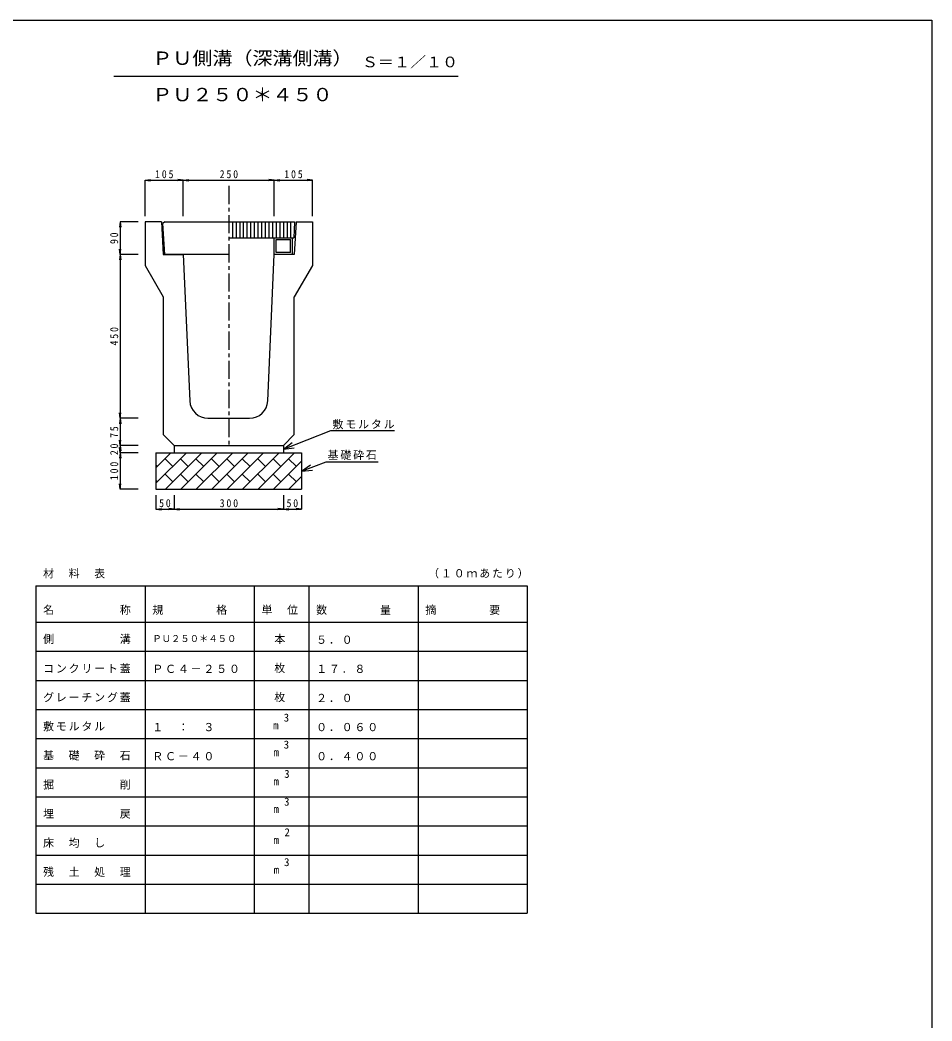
# Model space of a CAD drawing. Units: millimetres, scale not verified. Extents: x -4010 to 3990, y -2662 to 2838.
# Drawn here: x 1485 to 3990, y 88 to 2838 of the extents above; entities that cross this region are included whole.
import ezdxf
from ezdxf.enums import TextEntityAlignment as Align

# ---------------------------------------------------------------- set-up
doc = ezdxf.new("R2010")
doc.units = ezdxf.units.MM
doc.header["$LTSCALE"] = 10
doc.linetypes.add('CHAIN1', pattern=[8, 5, -1, 1, -1])
doc.layers.add('0-0', color=7, linetype='Continuous')
doc.styles.add('ＭＳ ゴシック', font='')
doc.styles.get('ＭＳ ゴシック').set_extended_font_data('MS Gothic')

msp = doc.modelspace()

# ---------------------------------------------------------------- linework, layer by layer
at = {"layer": '0-0'}
for p, q in [((1742.09, 2684.32), (2688.17, 2684.32)), ((1828.19, 2398.69), (1843.06, 2400.65)), ((1828.19, 2398.69), (1933.18, 2398.69)), ((1828.19, 2299.96), (1828.19, 2398.69)), ((1828.19, 2398.69), (1843.06, 2396.73)), ((1933.18, 2398.69), (1918.31, 2400.65)), ((1933.18, 2398.69), (1918.31, 2396.73)), ((1933.18, 2398.69), (1948.06, 2400.65)), ((1933.18, 2299.96), (1933.18, 2398.69)), ((1933.18, 2398.69), (2183.18, 2398.69)), ((1933.18, 2398.69), (1948.06, 2396.73)), ((2183.18, 2398.69), (2168.31, 2400.65)), ((2183.18, 2398.69), (2168.31, 2396.73)), ((2183.18, 2398.69), (2198.06, 2400.65)), ((2183.18, 2299.96), (2183.18, 2398.69)), ((2183.18, 2398.69), (2288.19, 2398.69)), ((2183.18, 2398.69), (2198.06, 2396.73)), ((2288.19, 2398.69), (2273.31, 2400.65)), ((2288.19, 2398.69), (2273.31, 2396.73)), ((2288.19, 2299.96), (2288.19, 2398.69)), ((1759.68, 2284.32), (1757.73, 2269.44)), ((1759.68, 2284.32), (1759.68, 2194.32)), ((1809.23, 2284.32), (1759.68, 2284.32)), ((1759.68, 2284.32), (1761.64, 2269.44)), ((1873.18, 2284.32), (1878.18, 2194.32)), ((1882.19, 2284.32), (1877.46, 2279.32)), ((2068.19, 2284.32), (2068.19, 2240.32)), ((2078.18, 2284.32), (2078.18, 2240.32)), ((2088.18, 2284.32), (2088.18, 2240.32)), ((2098.18, 2284.32), (2098.18, 2240.32)), ((2108.18, 2284.32), (2108.18, 2240.32)), ((2118.19, 2284.32), (2118.19, 2240.32)), ((2128.18, 2284.32), (2128.18, 2240.32)), ((2138.19, 2284.32), (2138.19, 2240.32)), ((2148.18, 2284.32), (2148.18, 2240.32)), ((2158.19, 2284.32), (2158.19, 2240.32)), ((2168.18, 2284.32), (2168.18, 2240.32)), ((2178.18, 2284.32), (2178.18, 2240.32)), ((2188.18, 2284.32), (2188.18, 2240.32)), ((2198.18, 2284.32), (2198.18, 2240.32)), ((2208.18, 2284.32), (2208.18, 2240.32)), ((2218.18, 2284.32), (2218.18, 2240.32)), ((2228.19, 2284.32), (2228.19, 2240.32)), ((2243.18, 2284.32), (2238.18, 2194.32)), ((1882.19, 2194.32), (1877.46, 2279.32)), ((2058.18, 2240.32), (2236.74, 2240.32)), ((2183.18, 2194.32), (2183.18, 2240.32)), ((2188.18, 2235.32), (2228.19, 2235.32)), ((2188.18, 2199.32), (2188.18, 2235.32)), ((2228.19, 2199.32), (2228.19, 2235.32)), ((2233.19, 2194.32), (2233.19, 2240.32)), ((1759.68, 2194.32), (1757.73, 2209.19)), ((1759.68, 2194.32), (1761.64, 2209.19)), ((1759.68, 2194.32), (1757.73, 2179.44)), ((1809.23, 2194.32), (1759.68, 2194.32)), ((1759.68, 2194.32), (1761.64, 2179.44)), ((1759.68, 2194.32), (1759.68, 1744.32)), ((1878.18, 2194.32), (1933.18, 2194.32)), ((2058.18, 2194.32), (1882.19, 2194.32)), ((1933.18, 2194.32), (1951.06, 1792.1)), ((2165.31, 1792.1), (2183.18, 2194.32)), ((2238.18, 2194.32), (2183.18, 2194.32)), ((2228.19, 2199.32), (2188.18, 2199.32)), ((1828.19, 2164.32), (1878.18, 2077.71)), ((2288.19, 2164.32), (2238.18, 2077.71)), ((1759.68, 1744.32), (1757.73, 1759.19)), ((1759.68, 1744.32), (1757.73, 1729.44)), ((1759.68, 1744.32), (1761.64, 1759.19)), ((1809.23, 1744.32), (1759.68, 1744.32)), ((1759.68, 1744.32), (1761.64, 1729.44)), ((1759.68, 1744.32), (1759.68, 1669.32)), ((2001.01, 1744.32), (2115.36, 1744.32)), ((2208.18, 1659.65), (2338.09, 1710.56)), ((2338.09, 1710.56), (2513.27, 1710.56)), ((1759.68, 1669.32), (1757.73, 1684.19)), ((1759.68, 1669.32), (1761.64, 1684.19)), ((1759.68, 1669.32), (1757.73, 1654.44)), ((1759.68, 1649.32), (1757.73, 1664.19)), ((1809.23, 1669.32), (1759.68, 1669.32)), ((1759.68, 1669.32), (1761.64, 1654.44)), ((1759.68, 1669.32), (1759.68, 1649.32)), ((1759.68, 1649.32), (1761.64, 1664.19)), ((1908.19, 1669.32), (1908.19, 1649.32)), ((2208.18, 1659.65), (2232.33, 1677.45)), ((2208.18, 1669.32), (2208.18, 1649.32)), ((2208.18, 1659.65), (2238, 1662.99)), ((1759.68, 1649.32), (1757.73, 1634.44)), ((1809.23, 1649.32), (1759.68, 1649.32)), ((1759.68, 1649.32), (1761.64, 1634.44)), ((1759.68, 1649.32), (1759.68, 1549.32)), ((1858.18, 1649.32), (2258.18, 1649.32)), ((1858.18, 1649.32), (1858.18, 1549.32)), ((1858.18, 1565.83), (1941.67, 1649.32)), ((1858.18, 1608.26), (1899.24, 1649.32)), ((1904.4, 1612.05), (1883.19, 1633.27)), ((1884.09, 1549.32), (1984.09, 1649.32)), ((1946.83, 1612.05), (1925.62, 1633.27)), ((1926.52, 1549.32), (2026.52, 1649.32)), ((1989.26, 1612.05), (1968.04, 1633.27)), ((1968.94, 1549.32), (2068.95, 1649.32)), ((2031.68, 1612.05), (2010.47, 1633.27)), ((2011.37, 1549.32), (2111.37, 1649.32)), ((2074.11, 1612.05), (2052.9, 1633.27)), ((2053.8, 1549.32), (2153.8, 1649.32)), ((2116.54, 1612.05), (2095.32, 1633.27)), ((2096.22, 1549.32), (2196.22, 1649.32)), ((2158.96, 1612.05), (2137.75, 1633.27)), ((2138.65, 1549.32), (2238.65, 1649.32)), ((2201.39, 1612.05), (2180.17, 1633.27)), ((2181.08, 1549.32), (2258.18, 1626.42)), ((2243.81, 1612.05), (2222.6, 1633.27)), ((2258.18, 1649.32), (2258.18, 1549.32)), ((2258.18, 1598.68), (2325.49, 1624.97)), ((2325.49, 1624.97), (2468.52, 1624.97)), ((1861.98, 1612.05), (1858.18, 1615.85)), ((2258.18, 1598.68), (2282.35, 1616.46)), ((2258.18, 1598.68), (2288, 1601.99)), ((1861.98, 1569.63), (1858.18, 1573.42)), ((1904.4, 1569.63), (1883.19, 1590.84)), ((1946.83, 1569.63), (1925.62, 1590.84)), ((1989.26, 1569.63), (1968.04, 1590.84)), ((2031.68, 1569.63), (2010.47, 1590.84)), ((2074.11, 1569.63), (2052.9, 1590.84)), ((2116.54, 1569.63), (2095.32, 1590.84)), ((2158.96, 1569.63), (2137.75, 1590.84)), ((2201.39, 1569.63), (2180.18, 1590.84)), ((2243.81, 1569.63), (2222.6, 1590.84)), ((2223.5, 1549.32), (2258.18, 1584)), ((1759.68, 1549.32), (1757.73, 1564.19)), ((1759.68, 1549.32), (1761.64, 1564.19)), ((1809.23, 1549.32), (1759.68, 1549.32)), ((1858.18, 1549.32), (2258.18, 1549.32)), ((1858.18, 1533.52), (1858.18, 1494.81)), ((1908.19, 1533.52), (1908.19, 1494.81)), ((2208.18, 1533.52), (2208.18, 1494.81)), ((2258.18, 1533.52), (2258.18, 1494.81)), ((1858.18, 1494.81), (1873.06, 1496.77)), ((1858.18, 1494.81), (1908.19, 1494.81)), ((1858.18, 1494.81), (1873.06, 1492.86)), ((1908.19, 1494.81), (1893.31, 1496.77)), ((1908.19, 1494.81), (1893.31, 1492.86)), ((1908.19, 1494.81), (1923.06, 1496.77)), ((1908.19, 1494.81), (2208.18, 1494.81)), ((1908.19, 1494.81), (1923.06, 1492.86)), ((2208.18, 1494.81), (2193.31, 1496.77)), ((2208.18, 1494.81), (2193.31, 1492.86)), ((2208.18, 1494.81), (2223.06, 1496.77)), ((2208.18, 1494.81), (2258.18, 1494.81)), ((2208.18, 1494.81), (2223.06, 1492.86)), ((2258.18, 1494.81), (2243.31, 1496.77)), ((2258.18, 1494.81), (2243.31, 1492.86)), ((1528.19, 1284.32), (2878.19, 1284.32)), ((1528.19, 1284.32), (1528.19, 384.32)), ((1828.19, 1284.32), (1828.19, 384.32)), ((2128.19, 1284.32), (2128.19, 384.32)), ((2278.19, 1284.32), (2278.19, 384.32)), ((2578.19, 1284.32), (2578.19, 384.32)), ((2878.19, 1284.32), (2878.19, 384.32)), ((1528.19, 1184.32), (2878.19, 1184.32)), ((1528.19, 1104.32), (2878.19, 1104.32)), ((1528.19, 1024.32), (2878.19, 1024.32)), ((1528.19, 944.32), (2878.19, 944.32)), ((1528.19, 864.32), (2878.19, 864.32)), ((1528.19, 784.32), (2878.19, 784.32)), ((1528.19, 704.32), (2878.19, 704.32)), ((1528.19, 624.32), (2878.19, 624.32)), ((1528.19, 544.32), (2878.19, 544.32)), ((1528.19, 464.32), (2878.19, 464.32)), ((1528.19, 384.32), (2878.19, 384.32)), ((1623.18, 384.31), (2633.19, 384.31))]:
    msp.add_line(p, q, dxfattribs=at)
at = {"layer": '0-0', "linetype": 'CHAIN1'}
msp.add_line((2058.18, 2382.52), (2058.18, 1669.32), dxfattribs=at)
at = {"layer": '0-0', "color": 2}
msp.add_lwpolyline([(-4010.17, 2838.48), (3989.83, 2838.48), (3989.83, -2661.53)], dxfattribs=at)
at = {"layer": '0-0'}
for points in [[(1873.18, 2284.32), (1828.19, 2284.32), (1828.19, 2164.32)], [(1882.19, 2284.32), (2239.18, 2284.32), (2236.74, 2240.32)], [(2243.18, 2284.32), (2288.19, 2284.32), (2288.19, 2164.32)], [(1878.18, 2077.71), (1878.18, 1699.32), (1908.19, 1669.32), (2208.18, 1669.32), (2238.18, 1699.32), (2238.18, 2077.71)]]:
    msp.add_lwpolyline(points, dxfattribs=at)
for centre, start, end in [((2001.01, 1794.32), 182.545, 270), ((2115.36, 1794.32), 270, 357.455)]:
    msp.add_arc(centre, 50, start, end, dxfattribs=at)

# ---------------------------------------------------------------- texts
at = {"layer": '0-0', "color": 3, "style": 'ＭＳ ゴシック', "width": 1.1}
for s, p in [('ＰＵ側溝（深溝側溝）', (1848.19, 2704.32)), ('ＰＵ２５０＊４５０', (1848.19, 2604.32))]:
    msp.add_text(s, height=36.66, dxfattribs=at).set_placement(p, align=Align.BOTTOM_LEFT)
at = {"layer": '0-0', "style": 'ＭＳ ゴシック', "width": 1.1}
msp.add_text('Ｓ＝１／１０', height=29.33, dxfattribs=at).set_placement((2424.01, 2699.8), align=Align.BOTTOM_LEFT)
at = {"layer": '0-0', "color": 4, "style": 'ＭＳ ゴシック'}
msp.add_text('ＰＵ２５０＊４５０', height=18.33, dxfattribs=at).set_placement((1848.19, 1124.32), align=Align.BOTTOM_LEFT)
at = {"layer": '0-0', "style": 'ＭＳ ゴシック'}
for s, p in [('3', (2209.04, 904.32)), ('m', (2180.04, 883.32)), ('3', (2209.04, 830.32)), ('m', (2181.04, 809.32)), ('3', (2210.34, 749.82)), ('m', (2181.04, 729.32)), ('3', (2210.04, 673.42)), ('m', (2181.04, 653.32)), ('2', (2211.04, 589.32)), ('m', (2181.14, 568.32)), ('3', (2210.04, 507.32)), ('m', (2181.34, 486.32))]:
    msp.add_text(s, height=21.99, dxfattribs=at).set_placement(p, align=Align.BOTTOM_LEFT)
at = {"layer": '0-0', "char_height": 21.99, "attachment_point": 7, "style": 'ＭＳ ゴシック'}
for s, insert in [('\\T1.38;\\W0.9;105', (1855.68, 2403.69)), ('\\T1.38;\\W0.9;250', (2033.19, 2403.69)), ('\\T1.38;\\W0.9;105', (2210.69, 2403.69)), ('\\T1.17;敷モルタル', (2343.31, 1714.12)), ('\\T1.17;基礎砕石', (2329.67, 1629.93)), ('\\T1.36;\\W0.9;50', (1866.93, 1499.81)), ('\\T1.38;\\W0.9;300', (2033.19, 1499.81)), ('\\T1.36;\\W0.9;50', (2216.93, 1499.81)), ('\\T1.17;材\u3000料\u3000表', (1548.19, 1304.32)), ('\\T1.17;（１０ｍあたり）', (2605.96, 1304.32)), ('\\T1.17;名\u3000\u3000\u3000\u3000\u3000称', (1548.19, 1204.32)), ('\\T1.17;規\u3000\u3000\u3000\u3000格', (1848.19, 1204.32)), ('\\T1.17;単\u3000位', (2148.19, 1204.32)), ('\\T1.17;数\u3000\u3000\u3000\u3000量', (2298.19, 1204.32)), ('\\T1.17;摘\u3000\u3000\u3000\u3000要', (2598.19, 1204.32)), ('\\T1.17;側\u3000\u3000\u3000\u3000\u3000溝', (1548.19, 1124.32)), ('\\T1.17;\u3000本', (2148.19, 1124.32)), ('\\T1.17;５．０', (2298.19, 1124.32)), ('\\T1.17;コンクリート蓋', (1548.19, 1044.32)), ('\\T1.17;ＰＣ４－２５０', (1848.19, 1044.32)), ('\\T1.17;\u3000枚', (2148.19, 1044.32)), ('\\T1.17;１７．８', (2298.19, 1044.32)), ('\\T1.17;グレーチング蓋', (1548.19, 964.32)), ('\\T1.17;\u3000枚', (2148.19, 964.32)), ('\\T1.17;２．０', (2298.19, 964.32)), ('\\T1.17;敷モルタル', (1548.19, 884.32)), ('\\T1.17;１\u3000：\u3000３', (1848.19, 884.32)), ('\\T1.17;０．０６０', (2298.19, 884.32)), ('\\T1.17;基\u3000礎\u3000砕\u3000石', (1548.19, 804.32)), ('\\T1.17;ＲＣ－４０', (1848.19, 804.32)), ('\\T1.17;０．４００', (2298.19, 804.32)), ('\\T1.17;掘\u3000\u3000\u3000\u3000\u3000削', (1548.19, 724.32)), ('\\T1.17;埋\u3000\u3000\u3000\u3000\u3000戻', (1548.19, 644.32)), ('\\T1.17;床\u3000均\u3000し', (1548.19, 564.32)), ('\\T1.17;残\u3000土\u3000処\u3000理', (1548.19, 484.32))]:
    msp.add_mtext(s, dxfattribs=dict(at, insert=insert))
at = {"layer": '0-0', "char_height": 21.99, "attachment_point": 7, "rotation": 90, "style": 'ＭＳ ゴシック'}
for s, insert in [('\\T1.36;\\W0.9;90', (1754.68, 2223.07)), ('\\T1.38;\\W0.9;450', (1754.68, 1944.32)), ('\\T1.36;\\W0.9;75', (1754.68, 1690.57)), ('\\T1.36;\\W0.9;20', (1754.68, 1643.07)), ('\\T1.38;\\W0.9;100', (1754.68, 1574.32))]:
    msp.add_mtext(s, dxfattribs=dict(at, insert=insert))

doc.saveas('drawing.dxf')
